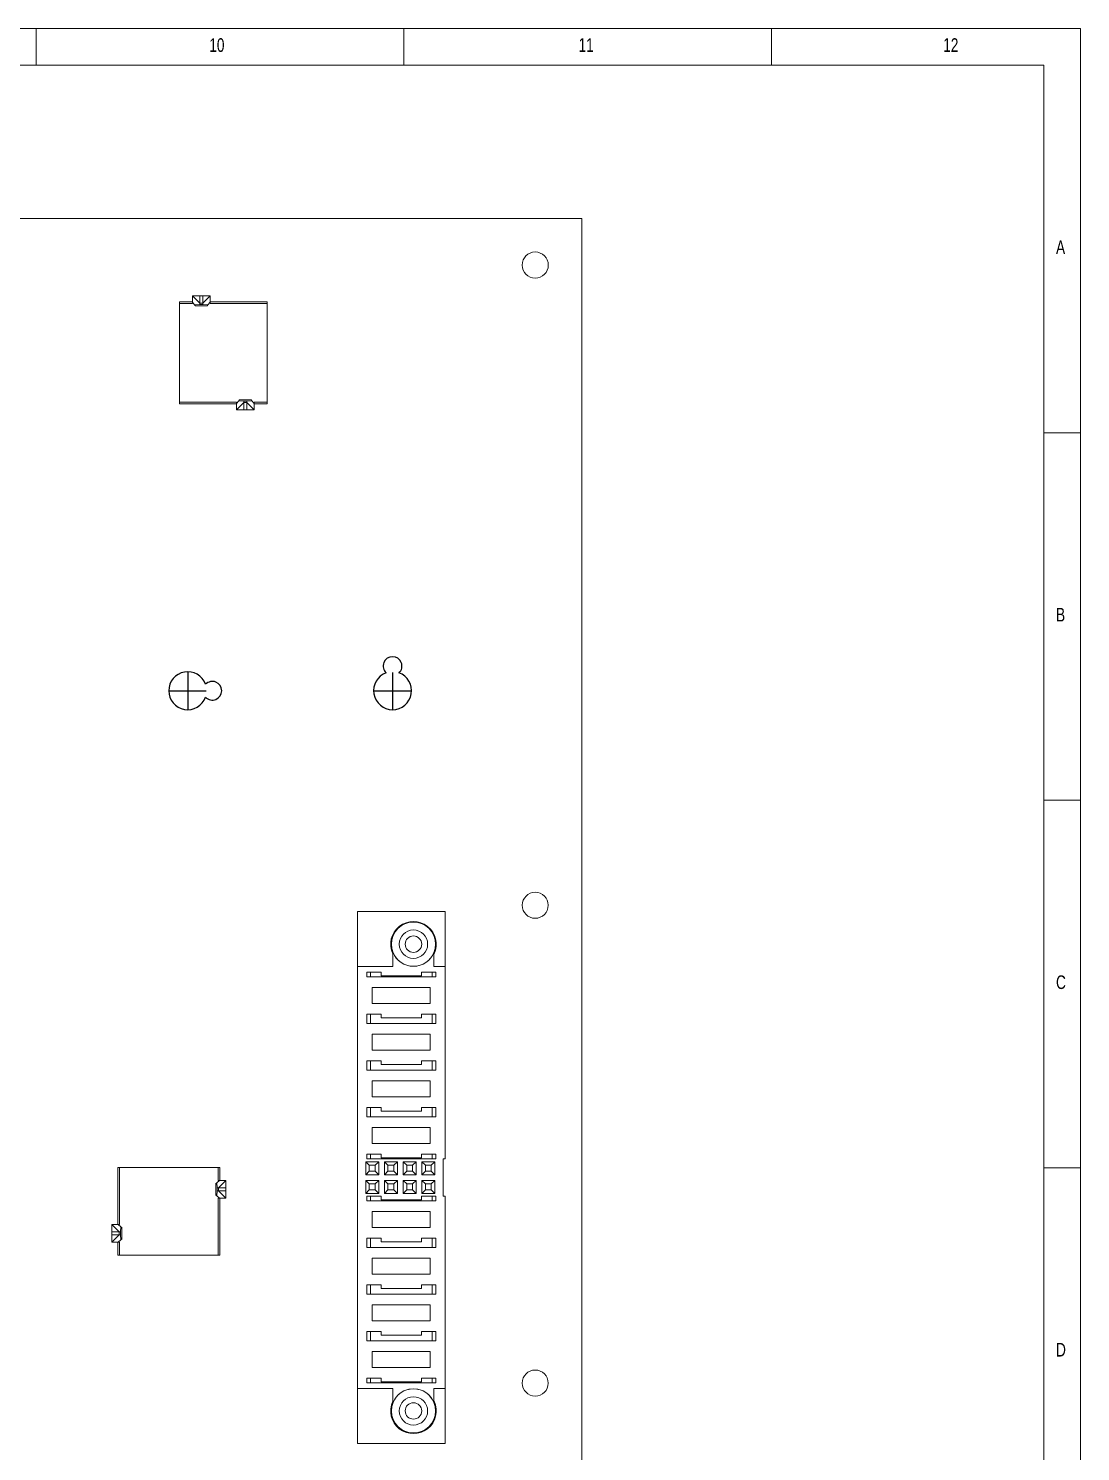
# Model space of a CAD drawing. Header units: millimetres. Extents: x 5 to 589, y 5 to 415.
# Drawn here: x 446 to 589, y 221.4 to 415 of the extents above; entities that cross this region are included whole.
import ezdxf

# ---------------------------------------------------------------- set-up
doc = ezdxf.new("R2010")
doc.units = ezdxf.units.MM
doc.styles.add('SLDTEXTSTYLE0', font='TXT', dxfattribs={"width": 0.75})

msp = doc.modelspace()

# ---------------------------------------------------------------- linework, layer by layer
at = {"color": 7, "linetype": 'Continuous', "lineweight": 0}
for p, q in [((589, 415), (5, 415)), ((447, 410), (447, 415)), ((497, 415), (497, 410)), ((547, 410), (547, 415)), ((589, 5), (589, 415)), ((584, 410), (10, 410)), ((584, 60.25), (584, 410)), ((584, 360), (589, 360)), ((589, 310), (584, 310)), ((584, 260), (589, 260))]:
    msp.add_line(p, q, dxfattribs=at)
at = {"color": 7, "linetype": 'Continuous', "lineweight": 15}
for p, q in [((521.21, 389.16), (89.41, 389.16)), ((521.21, 84.36), (521.21, 389.16)), ((466.5, 377.83), (468.25, 377.83)), ((466.5, 377.83), (466.5, 377.58)), ((466.5, 377.58), (466.5, 364.18)), ((468.25, 377.58), (466.5, 377.58)), ((468.25, 378.63), (469.25, 378.63)), ((468.25, 378.63), (469.25, 377.63)), ((468.25, 377.78), (468.25, 378.63)), ((468.55, 377.4), (468.25, 377.78)), ((468.25, 377.58), (468.25, 377.78)), ((469.25, 378.63), (469.65, 378.63)), ((469.25, 378.63), (469.25, 377.63)), ((469.65, 377.63), (469.25, 377.63)), ((469.25, 377.63), (469.25, 377.46)), ((469.65, 377.63), (470.65, 378.63)), ((469.65, 377.63), (469.65, 378.63)), ((469.65, 378.63), (470.65, 378.63)), ((469.65, 377.46), (469.65, 377.63)), ((470.34, 377.4), (470.65, 377.78)), ((470.65, 378.63), (470.65, 377.78)), ((478.4, 377.83), (470.65, 377.83)), ((470.65, 377.78), (470.65, 377.58)), ((478.4, 377.58), (470.65, 377.58)), ((478.4, 377.83), (478.4, 377.58)), ((478.4, 364.18), (478.4, 377.58)), ((468.55, 377.4), (469.25, 377.46)), ((468.65, 377.28), (468.55, 377.4)), ((470.25, 377.28), (468.65, 377.28)), ((469.25, 377.46), (469.65, 377.46)), ((469.65, 377.46), (470.34, 377.4)), ((470.34, 377.4), (470.25, 377.28)), ((466.5, 364.18), (474.25, 364.18)), ((466.5, 364.18), (466.5, 363.93)), ((474.25, 363.98), (474.55, 364.36)), ((474.25, 363.98), (474.25, 364.18)), ((475.25, 364.13), (474.25, 363.13)), ((474.55, 364.36), (474.65, 364.48)), ((475.25, 364.3), (474.55, 364.36)), ((474.65, 364.48), (476.25, 364.48)), ((475.65, 364.3), (475.25, 364.3)), ((475.25, 364.3), (475.25, 364.13)), ((475.25, 364.13), (475.65, 364.13)), ((475.25, 364.13), (475.25, 363.13)), ((476.34, 364.36), (475.65, 364.3)), ((475.65, 364.13), (475.65, 364.3)), ((476.65, 363.13), (475.65, 364.13)), ((475.65, 363.13), (475.65, 364.13)), ((476.25, 364.48), (476.34, 364.36)), ((476.65, 363.98), (476.34, 364.36)), ((476.65, 364.18), (478.4, 364.18)), ((476.65, 364.18), (476.65, 363.98)), ((478.4, 363.93), (478.4, 364.18)), ((474.25, 363.93), (466.5, 363.93)), ((474.25, 363.13), (474.25, 363.98)), ((475.25, 363.13), (474.25, 363.13)), ((475.65, 363.13), (475.25, 363.13)), ((476.65, 363.13), (475.65, 363.13)), ((476.65, 363.98), (476.65, 363.13)), ((478.4, 363.93), (476.65, 363.93)), ((502.61, 294.87), (490.68, 294.87)), ((490.68, 287.38), (490.68, 294.87)), ((502.61, 287.38), (502.61, 294.87)), ((495.5, 289.31), (495.5, 287.38)), ((501.09, 287.38), (501.09, 289.31)), ((490.68, 229.97), (490.68, 287.38)), ((495.5, 287.38), (490.68, 287.38)), ((491.95, 285.98), (491.95, 286.61)), ((491.95, 286.61), (493.91, 286.61)), ((492.45, 286.61), (492.45, 285.98)), ((493.91, 286.61), (493.91, 286.11)), ((499.38, 286.61), (501.34, 286.61)), ((499.38, 286.11), (499.38, 286.61)), ((500.84, 285.98), (500.84, 286.61)), ((501.09, 287.38), (502.61, 287.38)), ((501.34, 286.61), (501.34, 285.98)), ((502.61, 261.21), (502.61, 287.38)), ((501.34, 285.98), (491.95, 285.98)), ((493.91, 286.11), (499.38, 286.11)), ((492.71, 284.52), (500.58, 284.52)), ((492.71, 282.36), (492.71, 284.52)), ((500.58, 284.52), (500.58, 282.36)), ((491.95, 279.63), (491.95, 280.9)), ((491.95, 280.9), (493.91, 280.9)), ((492.45, 280.9), (492.45, 279.63)), ((500.58, 282.36), (492.71, 282.36)), ((493.91, 280.9), (493.91, 280.39)), ((499.38, 280.39), (499.38, 280.9)), ((499.38, 280.9), (501.34, 280.9)), ((500.84, 279.63), (500.84, 280.9)), ((501.34, 280.9), (501.34, 279.63)), ((501.34, 279.63), (491.95, 279.63)), ((493.91, 280.39), (499.38, 280.39)), ((492.71, 278.17), (500.58, 278.17)), ((492.71, 276.01), (492.71, 278.17)), ((500.58, 278.17), (500.58, 276.01)), ((500.58, 276.01), (492.71, 276.01)), ((491.95, 273.28), (491.95, 274.55)), ((491.95, 274.55), (493.91, 274.55)), ((501.34, 273.28), (491.95, 273.28)), ((492.45, 274.55), (492.45, 273.28)), ((493.91, 274.55), (493.91, 274.04)), ((493.91, 274.04), (499.38, 274.04)), ((499.38, 274.55), (501.34, 274.55)), ((499.38, 274.04), (499.38, 274.55)), ((500.84, 273.28), (500.84, 274.55)), ((501.34, 274.55), (501.34, 273.28)), ((492.71, 271.82), (500.58, 271.82)), ((492.71, 269.66), (492.71, 271.82)), ((500.58, 271.82), (500.58, 269.66)), ((500.58, 269.66), (492.71, 269.66)), ((491.95, 266.93), (491.95, 268.2)), ((491.95, 268.2), (493.91, 268.2)), ((492.45, 268.2), (492.45, 266.93)), ((493.91, 268.2), (493.91, 267.69)), ((493.91, 267.69), (499.38, 267.69)), ((499.38, 267.69), (499.38, 268.2)), ((499.38, 268.2), (501.34, 268.2)), ((500.84, 266.93), (500.84, 268.2)), ((501.34, 268.2), (501.34, 266.93)), ((501.34, 266.93), (491.95, 266.93)), ((492.71, 263.31), (492.71, 265.47)), ((492.71, 265.47), (500.58, 265.47)), ((500.58, 265.47), (500.58, 263.31)), ((500.58, 263.31), (492.71, 263.31)), ((491.95, 261.21), (491.95, 261.85)), ((491.95, 261.85), (493.91, 261.85)), ((492.45, 261.85), (492.45, 261.21)), ((493.91, 261.85), (493.91, 261.34)), ((499.38, 261.34), (499.38, 261.85)), ((499.38, 261.85), (501.34, 261.85)), ((500.84, 261.21), (500.84, 261.85)), ((501.34, 261.85), (501.34, 261.21)), ((458.09, 252.28), (458.09, 260.03)), ((458.34, 260.03), (458.09, 260.03)), ((458.34, 260.03), (458.34, 252.28)), ((471.74, 260.03), (458.34, 260.03)), ((471.74, 258.28), (471.74, 260.03)), ((471.99, 260.03), (471.74, 260.03)), ((471.99, 260.03), (471.99, 258.28)), ((492.3, 260.35), (491.82, 260.83)), ((491.82, 260.83), (493.6, 260.83)), ((491.82, 259.05), (491.82, 260.83)), ((492.3, 259.54), (491.82, 259.05)), ((501.34, 261.21), (491.95, 261.21)), ((493.11, 260.35), (492.3, 260.35)), ((492.3, 260.35), (492.3, 259.54)), ((492.3, 259.54), (493.11, 259.54)), ((493.11, 260.35), (493.6, 260.83)), ((493.11, 259.54), (493.11, 260.35)), ((493.6, 259.05), (493.11, 259.54)), ((493.6, 260.83), (493.6, 259.05)), ((493.91, 261.34), (499.38, 261.34)), ((494.36, 259.05), (494.36, 260.83)), ((494.84, 260.35), (494.36, 260.83)), ((494.36, 260.83), (496.14, 260.83)), ((494.84, 259.54), (494.36, 259.05)), ((494.84, 260.35), (494.84, 259.54)), ((495.65, 260.35), (494.84, 260.35)), ((494.84, 259.54), (495.65, 259.54)), ((495.65, 260.35), (496.14, 260.83)), ((495.65, 259.54), (495.65, 260.35)), ((496.14, 259.05), (495.65, 259.54)), ((496.14, 260.83), (496.14, 259.05)), ((497.38, 260.35), (496.9, 260.83)), ((496.9, 260.83), (498.68, 260.83)), ((496.9, 259.05), (496.9, 260.83)), ((497.38, 259.54), (496.9, 259.05)), ((498.19, 260.35), (497.38, 260.35)), ((497.38, 260.35), (497.38, 259.54)), ((497.38, 259.54), (498.19, 259.54)), ((498.19, 260.35), (498.68, 260.83)), ((498.19, 259.54), (498.19, 260.35)), ((498.68, 259.05), (498.19, 259.54)), ((498.68, 260.83), (498.68, 259.05)), ((499.44, 259.05), (499.44, 260.83)), ((499.92, 260.35), (499.44, 260.83)), ((499.44, 260.83), (501.22, 260.83)), ((499.92, 259.54), (499.44, 259.05)), ((499.92, 260.35), (499.92, 259.54)), ((500.73, 260.35), (499.92, 260.35)), ((499.92, 259.54), (500.73, 259.54)), ((500.73, 260.35), (501.22, 260.83)), ((500.73, 259.54), (500.73, 260.35)), ((501.22, 259.05), (500.73, 259.54)), ((501.22, 260.83), (501.22, 259.05)), ((502.61, 261.21), (502.36, 261.21)), ((502.36, 256.13), (502.36, 261.21)), ((471.44, 257.88), (471.56, 257.97)), ((471.44, 256.28), (471.44, 257.88)), ((471.56, 257.97), (471.94, 258.28)), ((471.56, 257.97), (471.62, 257.28)), ((471.74, 258.28), (471.94, 258.28)), ((472.79, 258.28), (471.79, 257.28)), ((471.94, 258.28), (472.79, 258.28)), ((472.79, 258.28), (472.79, 257.28)), ((493.6, 259.05), (491.82, 259.05)), ((491.82, 256.51), (491.82, 258.29)), ((492.3, 257.81), (491.82, 258.29)), ((491.82, 258.29), (493.6, 258.29)), ((492.3, 257.81), (492.3, 257)), ((493.11, 257.81), (492.3, 257.81)), ((493.11, 257.81), (493.6, 258.29)), ((493.11, 257), (493.11, 257.81)), ((493.6, 258.29), (493.6, 256.51)), ((496.14, 259.05), (494.36, 259.05)), ((494.36, 256.51), (494.36, 258.29)), ((494.84, 257.81), (494.36, 258.29)), ((494.36, 258.29), (496.14, 258.29)), ((494.84, 257.81), (494.84, 257)), ((495.65, 257.81), (494.84, 257.81)), ((495.65, 257.81), (496.14, 258.29)), ((495.65, 257), (495.65, 257.81)), ((496.14, 258.29), (496.14, 256.51)), ((498.68, 259.05), (496.9, 259.05)), ((497.38, 257.81), (496.9, 258.29)), ((496.9, 258.29), (498.68, 258.29)), ((496.9, 256.51), (496.9, 258.29)), ((498.19, 257.81), (497.38, 257.81)), ((497.38, 257.81), (497.38, 257)), ((498.19, 257.81), (498.68, 258.29)), ((498.19, 257), (498.19, 257.81)), ((498.68, 258.29), (498.68, 256.51)), ((501.22, 259.05), (499.44, 259.05)), ((499.92, 257.81), (499.44, 258.29)), ((499.44, 258.29), (501.22, 258.29)), ((499.44, 256.51), (499.44, 258.29)), ((500.73, 257.81), (499.92, 257.81)), ((499.92, 257.81), (499.92, 257)), ((500.73, 257.81), (501.22, 258.29)), ((500.73, 257), (500.73, 257.81)), ((501.22, 258.29), (501.22, 256.51)), ((471.56, 256.18), (471.44, 256.28)), ((471.62, 256.88), (471.56, 256.18)), ((471.56, 256.18), (471.94, 255.88)), ((471.62, 257.28), (471.62, 256.88)), ((471.79, 257.28), (471.62, 257.28)), ((471.62, 256.88), (471.79, 256.88)), ((471.74, 248.13), (471.74, 255.88)), ((471.94, 255.88), (471.74, 255.88)), ((471.79, 256.88), (471.79, 257.28)), ((472.79, 257.28), (471.79, 257.28)), ((471.79, 256.88), (472.79, 255.88)), ((471.79, 256.88), (472.79, 256.88)), ((472.79, 255.88), (471.94, 255.88)), ((471.99, 248.13), (471.99, 255.88)), ((472.79, 257.28), (472.79, 256.88)), ((472.79, 256.88), (472.79, 255.88)), ((492.3, 257), (491.82, 256.51)), ((493.6, 256.51), (491.82, 256.51)), ((491.95, 255.5), (491.95, 256.13)), ((491.95, 256.13), (493.91, 256.13)), ((492.3, 257), (493.11, 257)), ((492.45, 256.13), (492.45, 255.5)), ((493.6, 256.51), (493.11, 257)), ((493.91, 256.13), (493.91, 255.63)), ((493.91, 255.63), (499.38, 255.63)), ((494.84, 257), (494.36, 256.51)), ((496.14, 256.51), (494.36, 256.51)), ((494.84, 257), (495.65, 257)), ((496.14, 256.51), (495.65, 257)), ((497.38, 257), (496.9, 256.51)), ((498.68, 256.51), (496.9, 256.51)), ((497.38, 257), (498.19, 257)), ((498.68, 256.51), (498.19, 257)), ((499.38, 256.13), (501.34, 256.13)), ((499.38, 255.63), (499.38, 256.13)), ((499.92, 257), (499.44, 256.51)), ((501.22, 256.51), (499.44, 256.51)), ((499.92, 257), (500.73, 257)), ((501.22, 256.51), (500.73, 257)), ((500.84, 255.5), (500.84, 256.13)), ((501.34, 256.13), (501.34, 255.5)), ((502.61, 256.13), (502.36, 256.13)), ((502.61, 229.97), (502.61, 256.13)), ((501.34, 255.5), (491.95, 255.5)), ((492.71, 254.04), (500.58, 254.04)), ((492.71, 251.88), (492.71, 254.04)), ((500.58, 254.04), (500.58, 251.88)), ((458.29, 251.28), (457.29, 252.28)), ((457.29, 251.28), (457.29, 252.28)), ((457.29, 252.28), (458.14, 252.28)), ((458.14, 252.28), (458.52, 251.97)), ((458.14, 252.28), (458.34, 252.28)), ((458.46, 251.28), (458.52, 251.97)), ((458.52, 251.97), (458.64, 251.88)), ((458.64, 251.88), (458.64, 250.28)), ((500.58, 251.88), (492.71, 251.88)), ((457.29, 250.88), (457.29, 251.28)), ((458.29, 251.28), (457.29, 251.28)), ((457.29, 250.88), (458.29, 250.88)), ((457.29, 249.88), (457.29, 250.88)), ((457.29, 249.88), (458.29, 250.88)), ((458.14, 249.88), (457.29, 249.88)), ((458.09, 248.13), (458.09, 249.88)), ((458.14, 249.88), (458.52, 250.18)), ((458.34, 249.88), (458.14, 249.88)), ((458.29, 251.28), (458.29, 250.88)), ((458.46, 251.28), (458.29, 251.28)), ((458.29, 250.88), (458.46, 250.88)), ((458.34, 249.88), (458.34, 248.13)), ((458.46, 250.88), (458.46, 251.28)), ((458.52, 250.18), (458.46, 250.88)), ((458.64, 250.28), (458.52, 250.18)), ((491.95, 249.15), (491.95, 250.42)), ((491.95, 250.42), (493.91, 250.42)), ((492.45, 250.42), (492.45, 249.15)), ((493.91, 250.42), (493.91, 249.91)), ((493.91, 249.91), (499.38, 249.91)), ((499.38, 249.91), (499.38, 250.42)), ((499.38, 250.42), (501.34, 250.42)), ((500.84, 249.15), (500.84, 250.42)), ((501.34, 250.42), (501.34, 249.15)), ((458.09, 248.13), (458.34, 248.13)), ((458.34, 248.13), (471.74, 248.13)), ((471.99, 248.13), (471.74, 248.13)), ((501.34, 249.15), (491.95, 249.15)), ((492.71, 247.69), (500.58, 247.69)), ((492.71, 245.53), (492.71, 247.69)), ((500.58, 247.69), (500.58, 245.53)), ((491.95, 242.8), (491.95, 244.07)), ((491.95, 244.07), (493.91, 244.07)), ((492.45, 244.07), (492.45, 242.8)), ((500.58, 245.53), (492.71, 245.53)), ((493.91, 244.07), (493.91, 243.56)), ((499.38, 243.56), (499.38, 244.07)), ((499.38, 244.07), (501.34, 244.07)), ((500.84, 242.8), (500.84, 244.07)), ((501.34, 244.07), (501.34, 242.8)), ((501.34, 242.8), (491.95, 242.8)), ((493.91, 243.56), (499.38, 243.56)), ((492.71, 239.18), (492.71, 241.34)), ((492.71, 241.34), (500.58, 241.34)), ((500.58, 241.34), (500.58, 239.18)), ((500.58, 239.18), (492.71, 239.18)), ((491.95, 236.45), (491.95, 237.72)), ((491.95, 237.72), (493.91, 237.72)), ((501.34, 236.45), (491.95, 236.45)), ((492.45, 237.72), (492.45, 236.45)), ((493.91, 237.72), (493.91, 237.21)), ((493.91, 237.21), (499.38, 237.21)), ((499.38, 237.72), (501.34, 237.72)), ((499.38, 237.21), (499.38, 237.72)), ((500.84, 236.45), (500.84, 237.72)), ((501.34, 237.72), (501.34, 236.45)), ((492.71, 232.83), (492.71, 234.99)), ((492.71, 234.99), (500.58, 234.99)), ((500.58, 234.99), (500.58, 232.83)), ((500.58, 232.83), (492.71, 232.83)), ((491.95, 230.73), (491.95, 231.37)), ((491.95, 231.37), (493.91, 231.37)), ((501.34, 230.73), (491.95, 230.73)), ((492.45, 231.37), (492.45, 230.73)), ((493.91, 231.37), (493.91, 230.86)), ((493.91, 230.86), (499.38, 230.86)), ((499.38, 230.86), (499.38, 231.37)), ((499.38, 231.37), (501.34, 231.37)), ((500.84, 230.73), (500.84, 231.37)), ((501.34, 231.37), (501.34, 230.73)), ((490.68, 229.97), (495.5, 229.97)), ((490.68, 222.48), (490.68, 229.97)), ((495.5, 229.97), (495.5, 228.03)), ((501.09, 228.03), (501.09, 229.97)), ((502.61, 229.97), (501.09, 229.97)), ((502.61, 222.48), (502.61, 229.97)), ((490.68, 222.48), (502.61, 222.48))]:
    msp.add_line(p, q, dxfattribs=at)
at = {"color": 0, "lineweight": -2}
for p, q in [((467.61, 327.4), (467.61, 322.4)), ((495.46, 327.4), (495.46, 322.4)), ((495.46, 327.4), (495.46, 322.4)), ((465.11, 324.9), (470.11, 324.9)), ((492.96, 324.9), (497.96, 324.9)), ((492.96, 324.9), (497.96, 324.9))]:
    msp.add_line(p, q, dxfattribs=at)
at = {"color": 7, "linetype": 'Continuous', "lineweight": 15}
for centre, radius in [((514.86, 382.81), 1.78), ((514.86, 295.71), 1.77), ((498.3, 290.42), 1.93), ((498.3, 290.42), 1.12), ((514.86, 230.71), 1.77), ((498.3, 226.92), 1.93), ((498.3, 226.92), 1.12)]:
    msp.add_circle(centre, radius, dxfattribs=at)
for centre, radius, start, end in [((495.46, 328.25), 1.28, 313.2951, 226.7049), ((467.61, 324.9), 2.58, 19.8494, 340.1506), ((495.46, 324.9), 2.58, 109.8494, 70.1506), ((470.96, 324.9), 1.27, 223.2951, 136.7049)]:
    msp.add_arc(centre, radius, start, end)
for centre, radius, start, end in [((498.3, 290.42), 3.09, 334.8704, 205.1296), ((498.3, 290.42), 3, 90, 270), ((498.3, 290.42), 3, 270, 90), ((498.3, 290.42), 3.01, 201.649, 338.351), ((498.3, 226.92), 3, 90, 270), ((498.3, 226.92), 3.01, 21.649, 158.351), ((498.3, 226.92), 3, 270, 90), ((498.3, 226.92), 3.09, 154.8704, 25.1296)]:
    msp.add_arc(centre, radius, start, end, dxfattribs=at)

# ---------------------------------------------------------------- texts
at = {"color": 7, "linetype": 'Continuous', "lineweight": 0, "attachment_point": 1, "style": 'SLDTEXTSTYLE0'}
for s, insert, char_height in [('10', (470.54, 413.67), 1.852), ('11', (520.75, 413.67), 1.852), ('12', (570.33, 413.67), 1.852), ('A', (585.67, 386.17), 1.85), ('B', (585.67, 336.17), 1.85), ('C', (585.67, 286.17), 1.85), ('D', (585.67, 236.17), 1.85)]:
    msp.add_mtext(s, dxfattribs=dict(at, insert=insert, char_height=char_height))

doc.saveas('drawing.dxf')
